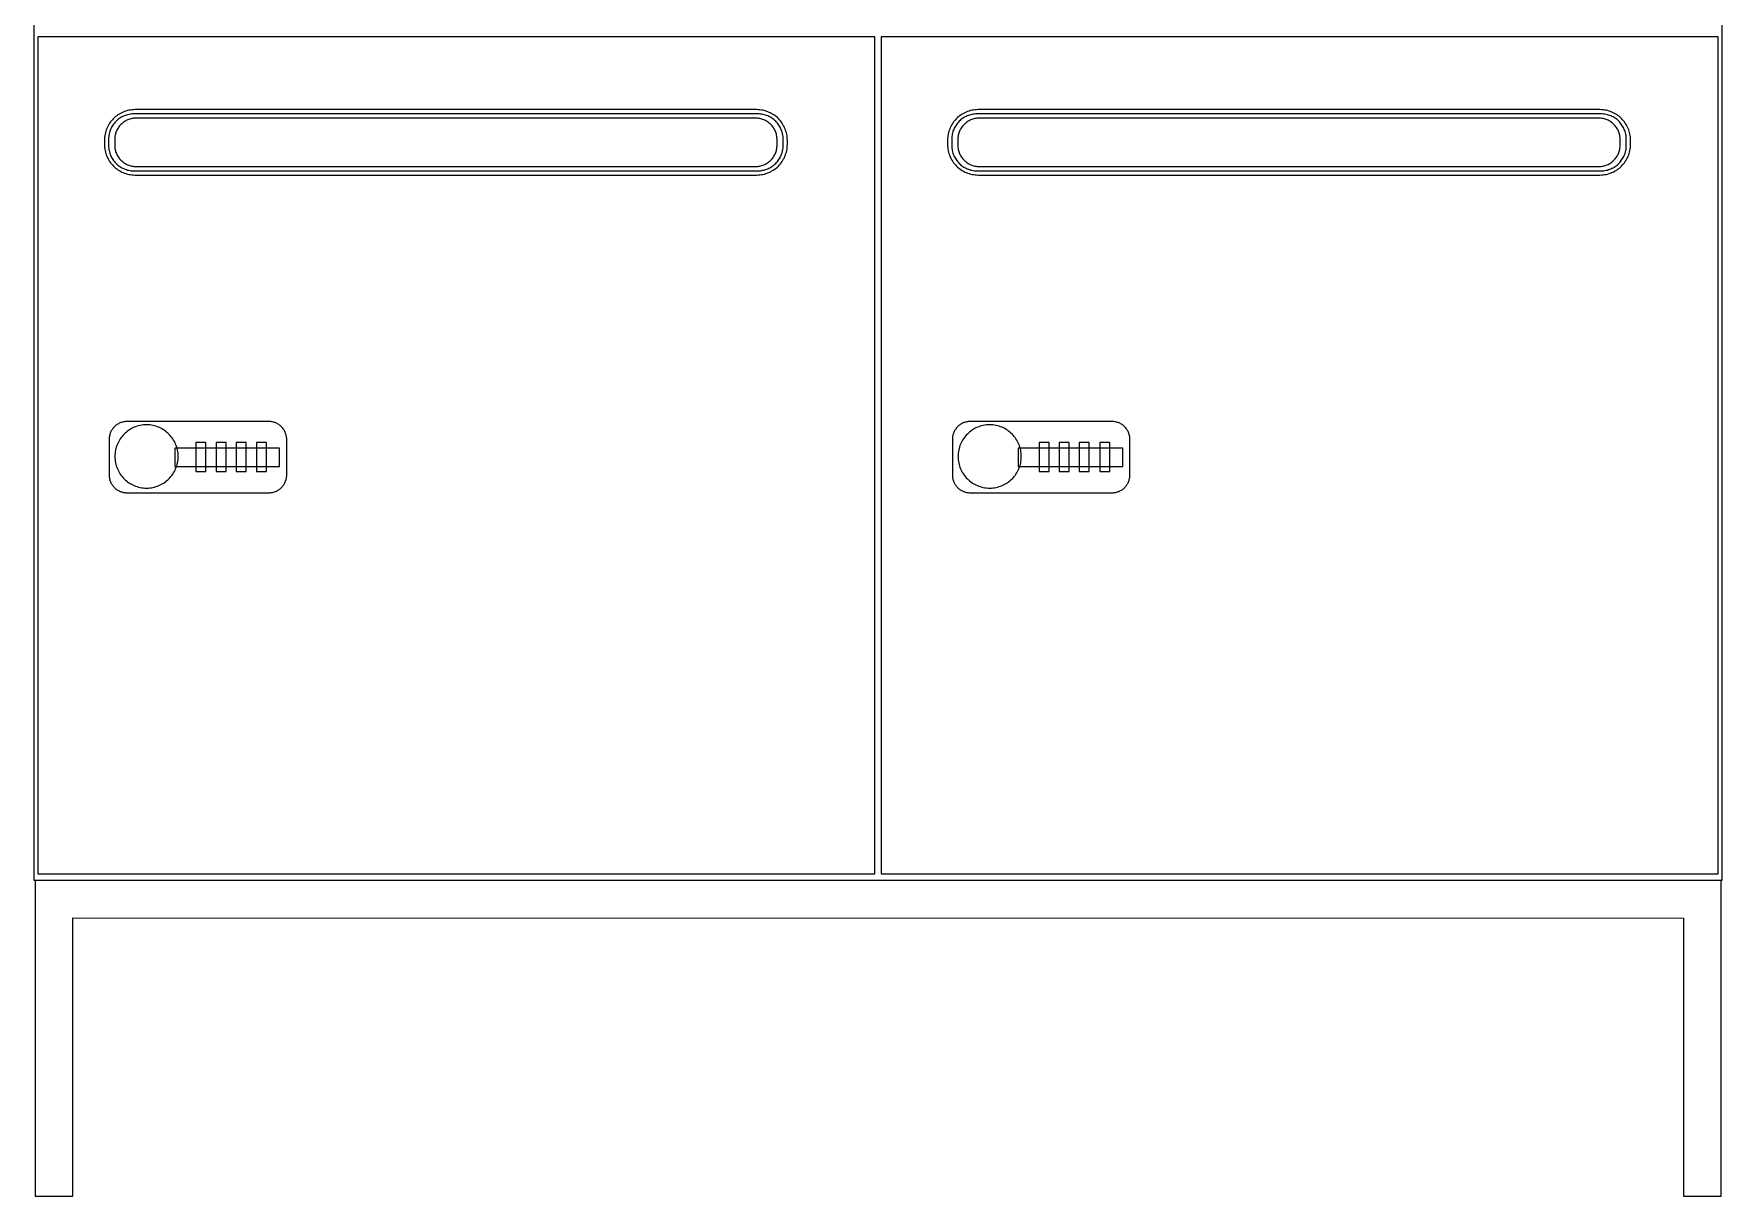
# Model space of a CAD drawing. Header units: millimetres. Extents: x 1075 to 13200, y 678 to 7235.
# Drawn here: x 8340 to 9141, y 3372 to 3923 of the extents above; entities that cross this region are included whole.
import ezdxf

# ---------------------------------------------------------------- set-up
doc = ezdxf.new("R2010")
doc.units = ezdxf.units.MM

msp = doc.modelspace()

# ---------------------------------------------------------------- linework, layer by layer
at = {"color": 0}
for points in [[(9140.53, 4721.98, 0), (8339.53, 4721.98, 0), (8339.53, 3521.98, 0), (9140.53, 3521.98, 0)], [(8738.53, 3921.98, 0), (8341.53, 3921.98, 0), (8341.53, 3524.98, 0), (8738.53, 3524.98, 0)], [(9138.53, 3921.98, 0), (8741.53, 3921.98, 0), (8741.53, 3524.98, 0), (9138.53, 3524.98, 0)], [(8697.03, 3872.96, 0), (8697.02, 3873.71, 0), (8696.96, 3874.44, 0), (8696.87, 3875.17, 0), (8696.74, 3875.88, 0), (8696.58, 3876.59, 0), (8696.38, 3877.28, 0), (8696.15, 3877.95, 0), (8695.89, 3878.61, 0), (8695.6, 3879.25, 0), (8695.28, 3879.88, 0), (8694.93, 3880.49, 0), (8694.55, 3881.08, 0), (8694.15, 3881.64, 0), (8693.72, 3882.19, 0), (8693.26, 3882.72, 0), (8692.78, 3883.22, 0), (8692.28, 3883.71, 0), (8691.75, 3884.16, 0), (8691.2, 3884.59, 0), (8690.63, 3885, 0), (8690.04, 3885.38, 0), (8689.43, 3885.73, 0), (8688.81, 3886.05, 0), (8688.16, 3886.34, 0), (8687.5, 3886.6, 0), (8686.83, 3886.83, 0), (8686.14, 3887.02, 0), (8685.44, 3887.19, 0), (8684.72, 3887.31, 0), (8684, 3887.41, 0), (8683.26, 3887.46, 0), (8682.51, 3887.48, 0), (8387.55, 3887.48, 0), (8386.81, 3887.46, 0), (8386.07, 3887.41, 0), (8385.35, 3887.31, 0), (8384.63, 3887.19, 0), (8383.93, 3887.02, 0), (8383.24, 3886.83, 0), (8382.57, 3886.6, 0), (8381.91, 3886.34, 0), (8381.26, 3886.05, 0), (8380.64, 3885.73, 0), (8380.03, 3885.38, 0), (8379.44, 3885, 0), (8378.87, 3884.59, 0), (8378.32, 3884.16, 0), (8377.79, 3883.71, 0), (8377.29, 3883.22, 0), (8376.81, 3882.72, 0), (8376.35, 3882.19, 0), (8375.92, 3881.64, 0), (8375.52, 3881.08, 0), (8375.14, 3880.49, 0), (8374.79, 3879.88, 0), (8374.47, 3879.25, 0), (8374.18, 3878.61, 0), (8373.92, 3877.95, 0), (8373.69, 3877.28, 0), (8373.49, 3876.59, 0), (8373.33, 3875.88, 0), (8373.2, 3875.17, 0), (8373.11, 3874.44, 0), (8373.05, 3873.71, 0), (8373.03, 3872.96, 0), (8373.03, 3871, 0), (8373.05, 3870.25, 0), (8373.11, 3869.52, 0), (8373.2, 3868.79, 0), (8373.33, 3868.08, 0), (8373.49, 3867.37, 0), (8373.69, 3866.69, 0), (8373.92, 3866.01, 0), (8374.18, 3865.35, 0), (8374.47, 3864.71, 0), (8374.79, 3864.08, 0), (8375.14, 3863.47, 0), (8375.52, 3862.89, 0), (8375.92, 3862.32, 0), (8376.35, 3861.77, 0), (8376.81, 3861.24, 0), (8377.29, 3860.74, 0), (8377.79, 3860.26, 0), (8378.32, 3859.8, 0), (8378.87, 3859.37, 0), (8379.44, 3858.96, 0), (8380.03, 3858.58, 0), (8380.64, 3858.23, 0), (8381.26, 3857.91, 0), (8381.91, 3857.62, 0), (8382.57, 3857.36, 0), (8383.24, 3857.13, 0), (8383.93, 3856.94, 0), (8384.63, 3856.78, 0), (8385.35, 3856.65, 0), (8386.07, 3856.56, 0), (8386.81, 3856.5, 0), (8387.55, 3856.48, 0), (8682.51, 3856.48, 0), (8683.26, 3856.5, 0), (8684, 3856.56, 0), (8684.72, 3856.65, 0), (8685.44, 3856.78, 0), (8686.14, 3856.94, 0), (8686.83, 3857.13, 0), (8687.5, 3857.36, 0), (8688.16, 3857.62, 0), (8688.81, 3857.91, 0), (8689.43, 3858.23, 0), (8690.04, 3858.58, 0), (8690.63, 3858.96, 0), (8691.2, 3859.37, 0), (8691.75, 3859.8, 0), (8692.28, 3860.26, 0), (8692.78, 3860.74, 0), (8693.26, 3861.24, 0), (8693.72, 3861.77, 0), (8694.15, 3862.32, 0), (8694.55, 3862.89, 0), (8694.93, 3863.47, 0), (8695.28, 3864.08, 0), (8695.6, 3864.71, 0), (8695.89, 3865.35, 0), (8696.15, 3866.01, 0), (8696.38, 3866.69, 0), (8696.58, 3867.37, 0), (8696.74, 3868.08, 0), (8696.87, 3868.79, 0), (8696.96, 3869.52, 0), (8697.02, 3870.25, 0), (8697.03, 3871, 0)], [(8695.03, 3873.48, 0), (8695.02, 3874.1, 0), (8694.97, 3874.71, 0), (8694.9, 3875.31, 0), (8694.79, 3875.9, 0), (8694.66, 3876.48, 0), (8694.49, 3877.05, 0), (8694.31, 3877.6, 0), (8694.09, 3878.15, 0), (8693.85, 3878.68, 0), (8693.59, 3879.2, 0), (8693.3, 3879.7, 0), (8692.98, 3880.19, 0), (8692.65, 3880.66, 0), (8692.29, 3881.11, 0), (8691.92, 3881.55, 0), (8691.52, 3881.96, 0), (8691.1, 3882.36, 0), (8690.67, 3882.74, 0), (8690.21, 3883.09, 0), (8689.74, 3883.43, 0), (8689.25, 3883.74, 0), (8688.75, 3884.03, 0), (8688.23, 3884.3, 0), (8687.7, 3884.54, 0), (8687.16, 3884.75, 0), (8686.6, 3884.94, 0), (8686.03, 3885.1, 0), (8685.45, 3885.24, 0), (8684.86, 3885.34, 0), (8684.26, 3885.42, 0), (8683.65, 3885.46, 0), (8683.03, 3885.48, 0), (8387.03, 3885.48, 0), (8386.42, 3885.46, 0), (8385.81, 3885.42, 0), (8385.21, 3885.34, 0), (8384.62, 3885.24, 0), (8384.04, 3885.1, 0), (8383.47, 3884.94, 0), (8382.91, 3884.75, 0), (8382.37, 3884.54, 0), (8381.84, 3884.3, 0), (8381.32, 3884.03, 0), (8380.82, 3883.74, 0), (8380.33, 3883.43, 0), (8379.86, 3883.09, 0), (8379.4, 3882.74, 0), (8378.97, 3882.36, 0), (8378.55, 3881.96, 0), (8378.15, 3881.55, 0), (8377.78, 3881.11, 0), (8377.42, 3880.66, 0), (8377.09, 3880.19, 0), (8376.77, 3879.7, 0), (8376.48, 3879.2, 0), (8376.22, 3878.68, 0), (8375.98, 3878.15, 0), (8375.76, 3877.6, 0), (8375.57, 3877.05, 0), (8375.41, 3876.48, 0), (8375.28, 3875.9, 0), (8375.17, 3875.31, 0), (8375.1, 3874.71, 0), (8375.05, 3874.1, 0), (8375.03, 3873.48, 0), (8375.03, 3870.48, 0), (8375.05, 3869.86, 0), (8375.1, 3869.25, 0), (8375.17, 3868.65, 0), (8375.28, 3868.06, 0), (8375.41, 3867.48, 0), (8375.57, 3866.91, 0), (8375.76, 3866.36, 0), (8375.98, 3865.81, 0), (8376.22, 3865.28, 0), (8376.48, 3864.76, 0), (8376.77, 3864.26, 0), (8377.09, 3863.77, 0), (8377.42, 3863.3, 0), (8377.78, 3862.85, 0), (8378.15, 3862.41, 0), (8378.55, 3862, 0), (8378.97, 3861.6, 0), (8379.4, 3861.22, 0), (8379.86, 3860.87, 0), (8380.33, 3860.53, 0), (8380.82, 3860.22, 0), (8381.32, 3859.93, 0), (8381.84, 3859.66, 0), (8382.37, 3859.42, 0), (8382.91, 3859.21, 0), (8383.47, 3859.02, 0), (8384.04, 3858.86, 0), (8384.62, 3858.72, 0), (8385.21, 3858.62, 0), (8385.81, 3858.54, 0), (8386.42, 3858.5, 0), (8387.03, 3858.48, 0), (8683.03, 3858.48, 0), (8683.65, 3858.5, 0), (8684.26, 3858.54, 0), (8684.86, 3858.62, 0), (8685.45, 3858.72, 0), (8686.03, 3858.86, 0), (8686.6, 3859.02, 0), (8687.16, 3859.21, 0), (8687.7, 3859.42, 0), (8688.23, 3859.66, 0), (8688.75, 3859.93, 0), (8689.25, 3860.22, 0), (8689.74, 3860.53, 0), (8690.21, 3860.87, 0), (8690.67, 3861.22, 0), (8691.1, 3861.6, 0), (8691.52, 3862, 0), (8691.92, 3862.41, 0), (8692.29, 3862.85, 0), (8692.65, 3863.3, 0), (8692.98, 3863.77, 0), (8693.3, 3864.26, 0), (8693.59, 3864.76, 0), (8693.85, 3865.28, 0), (8694.09, 3865.81, 0), (8694.31, 3866.36, 0), (8694.49, 3866.91, 0), (8694.66, 3867.48, 0), (8694.79, 3868.06, 0), (8694.9, 3868.65, 0), (8694.97, 3869.25, 0), (8695.02, 3869.86, 0), (8695.03, 3870.48, 0)], [(9097.03, 3872.96, 0), (9097.02, 3873.71, 0), (9096.96, 3874.44, 0), (9096.87, 3875.17, 0), (9096.74, 3875.88, 0), (9096.58, 3876.59, 0), (9096.38, 3877.28, 0), (9096.15, 3877.95, 0), (9095.89, 3878.61, 0), (9095.6, 3879.25, 0), (9095.28, 3879.88, 0), (9094.93, 3880.49, 0), (9094.55, 3881.08, 0), (9094.15, 3881.64, 0), (9093.72, 3882.19, 0), (9093.26, 3882.72, 0), (9092.78, 3883.22, 0), (9092.28, 3883.71, 0), (9091.75, 3884.16, 0), (9091.2, 3884.59, 0), (9090.63, 3885, 0), (9090.04, 3885.38, 0), (9089.43, 3885.73, 0), (9088.81, 3886.05, 0), (9088.16, 3886.34, 0), (9087.5, 3886.6, 0), (9086.83, 3886.83, 0), (9086.14, 3887.02, 0), (9085.44, 3887.19, 0), (9084.72, 3887.31, 0), (9084, 3887.41, 0), (9083.26, 3887.46, 0), (9082.51, 3887.48, 0), (8787.55, 3887.48, 0), (8786.81, 3887.46, 0), (8786.07, 3887.41, 0), (8785.35, 3887.31, 0), (8784.63, 3887.19, 0), (8783.93, 3887.02, 0), (8783.24, 3886.83, 0), (8782.57, 3886.6, 0), (8781.91, 3886.34, 0), (8781.26, 3886.05, 0), (8780.64, 3885.73, 0), (8780.03, 3885.38, 0), (8779.44, 3885, 0), (8778.87, 3884.59, 0), (8778.32, 3884.16, 0), (8777.79, 3883.71, 0), (8777.29, 3883.22, 0), (8776.81, 3882.72, 0), (8776.35, 3882.19, 0), (8775.92, 3881.64, 0), (8775.52, 3881.08, 0), (8775.14, 3880.49, 0), (8774.79, 3879.88, 0), (8774.47, 3879.25, 0), (8774.18, 3878.61, 0), (8773.92, 3877.95, 0), (8773.69, 3877.28, 0), (8773.49, 3876.59, 0), (8773.33, 3875.88, 0), (8773.2, 3875.17, 0), (8773.11, 3874.44, 0), (8773.05, 3873.71, 0), (8773.03, 3872.96, 0), (8773.03, 3871, 0), (8773.05, 3870.25, 0), (8773.11, 3869.52, 0), (8773.2, 3868.79, 0), (8773.33, 3868.08, 0), (8773.49, 3867.37, 0), (8773.69, 3866.69, 0), (8773.92, 3866.01, 0), (8774.18, 3865.35, 0), (8774.47, 3864.71, 0), (8774.79, 3864.08, 0), (8775.14, 3863.47, 0), (8775.52, 3862.89, 0), (8775.92, 3862.32, 0), (8776.35, 3861.77, 0), (8776.81, 3861.24, 0), (8777.29, 3860.74, 0), (8777.79, 3860.26, 0), (8778.32, 3859.8, 0), (8778.87, 3859.37, 0), (8779.44, 3858.96, 0), (8780.03, 3858.58, 0), (8780.64, 3858.23, 0), (8781.26, 3857.91, 0), (8781.91, 3857.62, 0), (8782.57, 3857.36, 0), (8783.24, 3857.13, 0), (8783.93, 3856.94, 0), (8784.63, 3856.78, 0), (8785.35, 3856.65, 0), (8786.07, 3856.56, 0), (8786.81, 3856.5, 0), (8787.55, 3856.48, 0), (9082.51, 3856.48, 0), (9083.26, 3856.5, 0), (9084, 3856.56, 0), (9084.72, 3856.65, 0), (9085.44, 3856.78, 0), (9086.14, 3856.94, 0), (9086.83, 3857.13, 0), (9087.5, 3857.36, 0), (9088.16, 3857.62, 0), (9088.81, 3857.91, 0), (9089.43, 3858.23, 0), (9090.04, 3858.58, 0), (9090.63, 3858.96, 0), (9091.2, 3859.37, 0), (9091.75, 3859.8, 0), (9092.28, 3860.26, 0), (9092.78, 3860.74, 0), (9093.26, 3861.24, 0), (9093.72, 3861.77, 0), (9094.15, 3862.32, 0), (9094.55, 3862.89, 0), (9094.93, 3863.47, 0), (9095.28, 3864.08, 0), (9095.6, 3864.71, 0), (9095.89, 3865.35, 0), (9096.15, 3866.01, 0), (9096.38, 3866.69, 0), (9096.58, 3867.37, 0), (9096.74, 3868.08, 0), (9096.87, 3868.79, 0), (9096.96, 3869.52, 0), (9097.02, 3870.25, 0), (9097.03, 3871, 0)], [(9095.03, 3873.48, 0), (9095.02, 3874.1, 0), (9094.97, 3874.71, 0), (9094.9, 3875.31, 0), (9094.79, 3875.9, 0), (9094.66, 3876.48, 0), (9094.49, 3877.05, 0), (9094.31, 3877.6, 0), (9094.09, 3878.15, 0), (9093.85, 3878.68, 0), (9093.59, 3879.2, 0), (9093.3, 3879.7, 0), (9092.98, 3880.19, 0), (9092.65, 3880.66, 0), (9092.29, 3881.11, 0), (9091.92, 3881.55, 0), (9091.52, 3881.96, 0), (9091.1, 3882.36, 0), (9090.67, 3882.74, 0), (9090.21, 3883.09, 0), (9089.74, 3883.43, 0), (9089.25, 3883.74, 0), (9088.75, 3884.03, 0), (9088.23, 3884.3, 0), (9087.7, 3884.54, 0), (9087.16, 3884.75, 0), (9086.6, 3884.94, 0), (9086.03, 3885.1, 0), (9085.45, 3885.24, 0), (9084.86, 3885.34, 0), (9084.26, 3885.42, 0), (9083.65, 3885.46, 0), (9083.03, 3885.48, 0), (8787.03, 3885.48, 0), (8786.42, 3885.46, 0), (8785.81, 3885.42, 0), (8785.21, 3885.34, 0), (8784.62, 3885.24, 0), (8784.04, 3885.1, 0), (8783.47, 3884.94, 0), (8782.91, 3884.75, 0), (8782.37, 3884.54, 0), (8781.84, 3884.3, 0), (8781.32, 3884.03, 0), (8780.82, 3883.74, 0), (8780.33, 3883.43, 0), (8779.86, 3883.09, 0), (8779.4, 3882.74, 0), (8778.97, 3882.36, 0), (8778.55, 3881.96, 0), (8778.15, 3881.55, 0), (8777.78, 3881.11, 0), (8777.42, 3880.66, 0), (8777.09, 3880.19, 0), (8776.77, 3879.7, 0), (8776.48, 3879.2, 0), (8776.22, 3878.68, 0), (8775.98, 3878.15, 0), (8775.76, 3877.6, 0), (8775.57, 3877.05, 0), (8775.41, 3876.48, 0), (8775.28, 3875.9, 0), (8775.17, 3875.31, 0), (8775.1, 3874.71, 0), (8775.05, 3874.1, 0), (8775.03, 3873.48, 0), (8775.03, 3870.48, 0), (8775.05, 3869.86, 0), (8775.1, 3869.25, 0), (8775.17, 3868.65, 0), (8775.28, 3868.06, 0), (8775.41, 3867.48, 0), (8775.57, 3866.91, 0), (8775.76, 3866.36, 0), (8775.98, 3865.81, 0), (8776.22, 3865.28, 0), (8776.48, 3864.76, 0), (8776.77, 3864.26, 0), (8777.09, 3863.77, 0), (8777.42, 3863.3, 0), (8777.78, 3862.85, 0), (8778.15, 3862.41, 0), (8778.55, 3862, 0), (8778.97, 3861.6, 0), (8779.4, 3861.22, 0), (8779.86, 3860.87, 0), (8780.33, 3860.53, 0), (8780.82, 3860.22, 0), (8781.32, 3859.93, 0), (8781.84, 3859.66, 0), (8782.37, 3859.42, 0), (8782.91, 3859.21, 0), (8783.47, 3859.02, 0), (8784.04, 3858.86, 0), (8784.62, 3858.72, 0), (8785.21, 3858.62, 0), (8785.81, 3858.54, 0), (8786.42, 3858.5, 0), (8787.03, 3858.48, 0), (9083.03, 3858.48, 0), (9083.65, 3858.5, 0), (9084.26, 3858.54, 0), (9084.86, 3858.62, 0), (9085.45, 3858.72, 0), (9086.03, 3858.86, 0), (9086.6, 3859.02, 0), (9087.16, 3859.21, 0), (9087.7, 3859.42, 0), (9088.23, 3859.66, 0), (9088.75, 3859.93, 0), (9089.25, 3860.22, 0), (9089.74, 3860.53, 0), (9090.21, 3860.87, 0), (9090.67, 3861.22, 0), (9091.1, 3861.6, 0), (9091.52, 3862, 0), (9091.92, 3862.41, 0), (9092.29, 3862.85, 0), (9092.65, 3863.3, 0), (9092.98, 3863.77, 0), (9093.3, 3864.26, 0), (9093.59, 3864.76, 0), (9093.85, 3865.28, 0), (9094.09, 3865.81, 0), (9094.31, 3866.36, 0), (9094.49, 3866.91, 0), (9094.66, 3867.48, 0), (9094.79, 3868.06, 0), (9094.9, 3868.65, 0), (9094.97, 3869.25, 0), (9095.02, 3869.86, 0), (9095.03, 3870.48, 0)], [(8692.14, 3873.29, 0), (8692.13, 3873.81, 0), (8692.09, 3874.32, 0), (8692.03, 3874.83, 0), (8691.94, 3875.33, 0), (8691.82, 3875.82, 0), (8691.69, 3876.31, 0), (8691.53, 3876.78, 0), (8691.34, 3877.24, 0), (8691.14, 3877.69, 0), (8690.92, 3878.13, 0), (8690.67, 3878.55, 0), (8690.41, 3878.97, 0), (8690.12, 3879.37, 0), (8689.82, 3879.75, 0), (8689.5, 3880.12, 0), (8689.16, 3880.47, 0), (8688.81, 3880.81, 0), (8688.44, 3881.13, 0), (8688.06, 3881.43, 0), (8687.66, 3881.71, 0), (8687.25, 3881.98, 0), (8686.82, 3882.22, 0), (8686.38, 3882.45, 0), (8685.93, 3882.65, 0), (8685.47, 3882.83, 0), (8685, 3882.99, 0), (8684.52, 3883.13, 0), (8684.03, 3883.24, 0), (8683.53, 3883.33, 0), (8683.02, 3883.4, 0), (8682.5, 3883.44, 0), (8681.98, 3883.45, 0), (8388.09, 3883.45, 0), (8387.57, 3883.44, 0), (8387.05, 3883.4, 0), (8386.54, 3883.33, 0), (8386.04, 3883.24, 0), (8385.55, 3883.13, 0), (8385.07, 3882.99, 0), (8384.6, 3882.83, 0), (8384.14, 3882.65, 0), (8383.69, 3882.45, 0), (8383.25, 3882.22, 0), (8382.82, 3881.98, 0), (8382.41, 3881.71, 0), (8382.01, 3881.43, 0), (8381.63, 3881.13, 0), (8381.26, 3880.81, 0), (8380.9, 3880.47, 0), (8380.57, 3880.12, 0), (8380.25, 3879.75, 0), (8379.95, 3879.37, 0), (8379.66, 3878.97, 0), (8379.4, 3878.55, 0), (8379.15, 3878.13, 0), (8378.93, 3877.69, 0), (8378.73, 3877.24, 0), (8378.54, 3876.78, 0), (8378.38, 3876.31, 0), (8378.25, 3875.82, 0), (8378.13, 3875.33, 0), (8378.04, 3874.83, 0), (8377.98, 3874.32, 0), (8377.94, 3873.81, 0), (8377.93, 3873.29, 0), (8377.93, 3870.67, 0), (8377.94, 3870.15, 0), (8377.98, 3869.64, 0), (8378.04, 3869.13, 0), (8378.13, 3868.63, 0), (8378.25, 3868.14, 0), (8378.38, 3867.65, 0), (8378.54, 3867.18, 0), (8378.73, 3866.72, 0), (8378.93, 3866.27, 0), (8379.15, 3865.83, 0), (8379.4, 3865.41, 0), (8379.66, 3864.99, 0), (8379.95, 3864.6, 0), (8380.25, 3864.21, 0), (8380.57, 3863.84, 0), (8380.9, 3863.49, 0), (8381.26, 3863.15, 0), (8381.63, 3862.83, 0), (8382.01, 3862.53, 0), (8382.41, 3862.25, 0), (8382.82, 3861.98, 0), (8383.25, 3861.74, 0), (8383.69, 3861.51, 0), (8384.14, 3861.31, 0), (8384.6, 3861.13, 0), (8385.07, 3860.97, 0), (8385.55, 3860.83, 0), (8386.04, 3860.72, 0), (8386.54, 3860.63, 0), (8387.05, 3860.56, 0), (8387.57, 3860.52, 0), (8388.09, 3860.51, 0), (8681.98, 3860.51, 0), (8682.5, 3860.52, 0), (8683.02, 3860.56, 0), (8683.53, 3860.63, 0), (8684.03, 3860.72, 0), (8684.52, 3860.83, 0), (8685, 3860.97, 0), (8685.47, 3861.13, 0), (8685.93, 3861.31, 0), (8686.38, 3861.51, 0), (8686.82, 3861.74, 0), (8687.25, 3861.98, 0), (8687.66, 3862.25, 0), (8688.06, 3862.53, 0), (8688.44, 3862.83, 0), (8688.81, 3863.15, 0), (8689.16, 3863.49, 0), (8689.5, 3863.84, 0), (8689.82, 3864.21, 0), (8690.12, 3864.6, 0), (8690.41, 3864.99, 0), (8690.67, 3865.41, 0), (8690.92, 3865.83, 0), (8691.14, 3866.27, 0), (8691.34, 3866.72, 0), (8691.53, 3867.18, 0), (8691.69, 3867.65, 0), (8691.82, 3868.14, 0), (8691.94, 3868.63, 0), (8692.03, 3869.13, 0), (8692.09, 3869.64, 0), (8692.13, 3870.15, 0), (8692.14, 3870.67, 0)], [(9092.14, 3873.29, 0), (9092.13, 3873.81, 0), (9092.09, 3874.32, 0), (9092.03, 3874.83, 0), (9091.94, 3875.33, 0), (9091.82, 3875.82, 0), (9091.69, 3876.31, 0), (9091.53, 3876.78, 0), (9091.34, 3877.24, 0), (9091.14, 3877.69, 0), (9090.92, 3878.13, 0), (9090.67, 3878.55, 0), (9090.41, 3878.97, 0), (9090.12, 3879.37, 0), (9089.82, 3879.75, 0), (9089.5, 3880.12, 0), (9089.16, 3880.47, 0), (9088.81, 3880.81, 0), (9088.44, 3881.13, 0), (9088.06, 3881.43, 0), (9087.66, 3881.71, 0), (9087.25, 3881.98, 0), (9086.82, 3882.22, 0), (9086.38, 3882.45, 0), (9085.93, 3882.65, 0), (9085.47, 3882.83, 0), (9085, 3882.99, 0), (9084.52, 3883.13, 0), (9084.03, 3883.24, 0), (9083.53, 3883.33, 0), (9083.02, 3883.4, 0), (9082.5, 3883.44, 0), (9081.98, 3883.45, 0), (8788.09, 3883.45, 0), (8787.57, 3883.44, 0), (8787.05, 3883.4, 0), (8786.54, 3883.33, 0), (8786.04, 3883.24, 0), (8785.55, 3883.13, 0), (8785.07, 3882.99, 0), (8784.6, 3882.83, 0), (8784.14, 3882.65, 0), (8783.69, 3882.45, 0), (8783.25, 3882.22, 0), (8782.82, 3881.98, 0), (8782.41, 3881.71, 0), (8782.01, 3881.43, 0), (8781.63, 3881.13, 0), (8781.26, 3880.81, 0), (8780.9, 3880.47, 0), (8780.57, 3880.12, 0), (8780.25, 3879.75, 0), (8779.95, 3879.37, 0), (8779.66, 3878.97, 0), (8779.4, 3878.55, 0), (8779.15, 3878.13, 0), (8778.93, 3877.69, 0), (8778.73, 3877.24, 0), (8778.54, 3876.78, 0), (8778.38, 3876.31, 0), (8778.25, 3875.82, 0), (8778.13, 3875.33, 0), (8778.04, 3874.83, 0), (8777.98, 3874.32, 0), (8777.94, 3873.81, 0), (8777.93, 3873.29, 0), (8777.93, 3870.67, 0), (8777.94, 3870.15, 0), (8777.98, 3869.64, 0), (8778.04, 3869.13, 0), (8778.13, 3868.63, 0), (8778.25, 3868.14, 0), (8778.38, 3867.65, 0), (8778.54, 3867.18, 0), (8778.73, 3866.72, 0), (8778.93, 3866.27, 0), (8779.15, 3865.83, 0), (8779.4, 3865.41, 0), (8779.66, 3864.99, 0), (8779.95, 3864.6, 0), (8780.25, 3864.21, 0), (8780.57, 3863.84, 0), (8780.9, 3863.49, 0), (8781.26, 3863.15, 0), (8781.63, 3862.83, 0), (8782.01, 3862.53, 0), (8782.41, 3862.25, 0), (8782.82, 3861.98, 0), (8783.25, 3861.74, 0), (8783.69, 3861.51, 0), (8784.14, 3861.31, 0), (8784.6, 3861.13, 0), (8785.07, 3860.97, 0), (8785.55, 3860.83, 0), (8786.04, 3860.72, 0), (8786.54, 3860.63, 0), (8787.05, 3860.56, 0), (8787.57, 3860.52, 0), (8788.09, 3860.51, 0), (9081.98, 3860.51, 0), (9082.5, 3860.52, 0), (9083.02, 3860.56, 0), (9083.53, 3860.63, 0), (9084.03, 3860.72, 0), (9084.52, 3860.83, 0), (9085, 3860.97, 0), (9085.47, 3861.13, 0), (9085.93, 3861.31, 0), (9086.38, 3861.51, 0), (9086.82, 3861.74, 0), (9087.25, 3861.98, 0), (9087.66, 3862.25, 0), (9088.06, 3862.53, 0), (9088.44, 3862.83, 0), (9088.81, 3863.15, 0), (9089.16, 3863.49, 0), (9089.5, 3863.84, 0), (9089.82, 3864.21, 0), (9090.12, 3864.6, 0), (9090.41, 3864.99, 0), (9090.67, 3865.41, 0), (9090.92, 3865.83, 0), (9091.14, 3866.27, 0), (9091.34, 3866.72, 0), (9091.53, 3867.18, 0), (9091.69, 3867.65, 0), (9091.82, 3868.14, 0), (9091.94, 3868.63, 0), (9092.03, 3869.13, 0), (9092.09, 3869.64, 0), (9092.13, 3870.15, 0), (9092.14, 3870.67, 0)], [(8459.53, 3731.14, 0.48), (8459.51, 3731.57, 0.48), (8459.48, 3732, 0.48), (8459.43, 3732.42, 0.48), (8459.35, 3732.83, 0.48), (8459.26, 3733.24, 0.48), (8459.15, 3733.63, 0.48), (8459.02, 3734.02, 0.48), (8458.86, 3734.41, 0.48), (8458.7, 3734.78, 0.48), (8458.51, 3735.14, 0.48), (8458.31, 3735.49, 0.48), (8458.09, 3735.83, 0.48), (8457.86, 3736.16, 0.48), (8457.61, 3736.48, 0.48), (8457.34, 3736.78, 0.48), (8457.06, 3737.08, 0.48), (8456.77, 3737.35, 0.48), (8456.47, 3737.62, 0.48), (8456.15, 3737.87, 0.48), (8455.82, 3738.1, 0.48), (8455.48, 3738.32, 0.48), (8455.13, 3738.52, 0.48), (8454.77, 3738.71, 0.48), (8454.39, 3738.88, 0.48), (8454.01, 3739.03, 0.48), (8453.62, 3739.16, 0.48), (8453.22, 3739.27, 0.48), (8452.82, 3739.37, 0.48), (8452.4, 3739.44, 0.48), (8451.98, 3739.49, 0.48), (8451.56, 3739.53, 0.48), (8451.13, 3739.54, 0.48), (8383.7, 3739.54, 0.48), (8383.27, 3739.53, 0.48), (8382.84, 3739.49, 0.48), (8382.42, 3739.44, 0.48), (8382.01, 3739.37, 0.48), (8381.6, 3739.27, 0.48), (8381.21, 3739.16, 0.48), (8380.82, 3739.03, 0.48), (8380.43, 3738.88, 0.48), (8380.06, 3738.71, 0.48), (8379.7, 3738.52, 0.48), (8379.35, 3738.32, 0.48), (8379.01, 3738.1, 0.48), (8378.68, 3737.87, 0.48), (8378.36, 3737.62, 0.48), (8378.06, 3737.35, 0.48), (8377.76, 3737.08, 0.48), (8377.49, 3736.78, 0.48), (8377.22, 3736.48, 0.48), (8376.97, 3736.16, 0.48), (8376.74, 3735.83, 0.48), (8376.52, 3735.49, 0.48), (8376.32, 3735.14, 0.48), (8376.13, 3734.78, 0.48), (8375.96, 3734.41, 0.48), (8375.81, 3734.02, 0.48), (8375.68, 3733.63, 0.48), (8375.57, 3733.24, 0.48), (8375.47, 3732.83, 0.48), (8375.4, 3732.42, 0.48), (8375.35, 3732, 0.48), (8375.31, 3731.57, 0.48), (8375.3, 3731.14, 0.48), (8375.3, 3714.17, 0.48), (8375.31, 3713.74, 0.48), (8375.35, 3713.31, 0.48), (8375.4, 3712.89, 0.48), (8375.47, 3712.48, 0.48), (8375.57, 3712.07, 0.48), (8375.68, 3711.67, 0.48), (8375.81, 3711.28, 0.48), (8375.96, 3710.9, 0.48), (8376.13, 3710.53, 0.48), (8376.32, 3710.17, 0.48), (8376.52, 3709.82, 0.48), (8376.74, 3709.48, 0.48), (8376.97, 3709.15, 0.48), (8377.22, 3708.83, 0.48), (8377.49, 3708.52, 0.48), (8377.76, 3708.23, 0.48), (8378.06, 3707.95, 0.48), (8378.36, 3707.69, 0.48), (8378.68, 3707.44, 0.48), (8379.01, 3707.21, 0.48), (8379.35, 3706.99, 0.48), (8379.7, 3706.79, 0.48), (8380.06, 3706.6, 0.48), (8380.43, 3706.43, 0.48), (8380.82, 3706.28, 0.48), (8381.21, 3706.15, 0.48), (8381.6, 3706.04, 0.48), (8382.01, 3705.94, 0.48), (8382.42, 3705.87, 0.48), (8382.84, 3705.81, 0.48), (8383.27, 3705.78, 0.48), (8383.7, 3705.77, 0.48), (8451.13, 3705.77, 0.48), (8451.56, 3705.78, 0.48), (8451.98, 3705.81, 0.48), (8452.4, 3705.87, 0.48), (8452.82, 3705.94, 0.48), (8453.22, 3706.04, 0.48), (8453.62, 3706.15, 0.48), (8454.01, 3706.28, 0.48), (8454.39, 3706.43, 0.48), (8454.77, 3706.6, 0.48), (8455.13, 3706.79, 0.48), (8455.48, 3706.99, 0.48), (8455.82, 3707.21, 0.48), (8456.15, 3707.44, 0.48), (8456.47, 3707.69, 0.48), (8456.77, 3707.95, 0.48), (8457.06, 3708.23, 0.48), (8457.34, 3708.52, 0.48), (8457.61, 3708.83, 0.48), (8457.86, 3709.15, 0.48), (8458.09, 3709.48, 0.48), (8458.31, 3709.82, 0.48), (8458.51, 3710.17, 0.48), (8458.7, 3710.53, 0.48), (8458.86, 3710.9, 0.48), (8459.02, 3711.28, 0.48), (8459.15, 3711.67, 0.48), (8459.26, 3712.07, 0.48), (8459.35, 3712.48, 0.48), (8459.43, 3712.89, 0.48), (8459.48, 3713.31, 0.48), (8459.51, 3713.74, 0.48), (8459.53, 3714.17, 0.48)], [(8408.03, 3722.98, 0.48), (8408.01, 3723.75, 0.48), (8407.96, 3724.51, 0.48), (8407.86, 3725.26, 0.48), (8407.73, 3726, 0.48), (8407.56, 3726.73, 0.48), (8407.36, 3727.44, 0.48), (8407.12, 3728.14, 0.48), (8406.85, 3728.82, 0.48), (8406.55, 3729.48, 0.48), (8406.22, 3730.13, 0.48), (8405.86, 3730.76, 0.48), (8405.47, 3731.37, 0.48), (8405.05, 3731.95, 0.48), (8404.6, 3732.52, 0.48), (8404.13, 3733.07, 0.48), (8403.64, 3733.59, 0.48), (8403.11, 3734.08, 0.48), (8402.57, 3734.56, 0.48), (8402, 3735, 0.48), (8401.41, 3735.42, 0.48), (8400.8, 3735.81, 0.48), (8400.18, 3736.17, 0.48), (8399.53, 3736.5, 0.48), (8398.86, 3736.81, 0.48), (8398.18, 3737.07, 0.48), (8397.49, 3737.31, 0.48), (8396.77, 3737.51, 0.48), (8396.05, 3737.68, 0.48), (8395.31, 3737.81, 0.48), (8394.56, 3737.91, 0.48), (8393.8, 3737.97, 0.48), (8393.03, 3737.99, 0.48), (8392.25, 3737.97, 0.48), (8391.49, 3737.91, 0.48), (8390.74, 3737.81, 0.48), (8390, 3737.68, 0.48), (8389.28, 3737.51, 0.48), (8388.57, 3737.31, 0.48), (8387.87, 3737.07, 0.48), (8387.19, 3736.81, 0.48), (8386.52, 3736.5, 0.48), (8385.88, 3736.17, 0.48), (8385.25, 3735.81, 0.48), (8384.64, 3735.42, 0.48), (8384.05, 3735, 0.48), (8383.48, 3734.56, 0.48), (8382.94, 3734.08, 0.48), (8382.42, 3733.59, 0.48), (8381.92, 3733.07, 0.48), (8381.45, 3732.52, 0.48), (8381, 3731.95, 0.48), (8380.58, 3731.37, 0.48), (8380.19, 3730.76, 0.48), (8379.83, 3730.13, 0.48), (8379.5, 3729.48, 0.48), (8379.2, 3728.82, 0.48), (8378.93, 3728.14, 0.48), (8378.69, 3727.44, 0.48), (8378.49, 3726.73, 0.48), (8378.32, 3726, 0.48), (8378.19, 3725.26, 0.48), (8378.1, 3724.51, 0.48), (8378.04, 3723.75, 0.48), (8378.02, 3722.98, 0.48), (8378.04, 3722.21, 0.48), (8378.1, 3721.44, 0.48), (8378.19, 3720.69, 0.48), (8378.32, 3719.96, 0.48), (8378.49, 3719.23, 0.48), (8378.69, 3718.52, 0.48), (8378.93, 3717.82, 0.48), (8379.2, 3717.14, 0.48), (8379.5, 3716.47, 0.48), (8379.83, 3715.83, 0.48), (8380.19, 3715.2, 0.48), (8380.58, 3714.59, 0.48), (8381, 3714, 0.48), (8381.45, 3713.43, 0.48), (8381.92, 3712.89, 0.48), (8382.42, 3712.37, 0.48), (8382.94, 3711.87, 0.48), (8383.48, 3711.4, 0.48), (8384.05, 3710.95, 0.48), (8384.64, 3710.54, 0.48), (8385.25, 3710.14, 0.48), (8385.88, 3709.78, 0.48), (8386.52, 3709.45, 0.48), (8387.19, 3709.15, 0.48), (8387.87, 3708.88, 0.48), (8388.57, 3708.65, 0.48), (8389.28, 3708.44, 0.48), (8390, 3708.28, 0.48), (8390.74, 3708.14, 0.48), (8391.49, 3708.05, 0.48), (8392.25, 3707.99, 0.48), (8393.03, 3707.97, 0.48), (8393.8, 3707.99, 0.48), (8394.56, 3708.05, 0.48), (8395.31, 3708.14, 0.48), (8396.05, 3708.28, 0.48), (8396.77, 3708.44, 0.48), (8397.49, 3708.65, 0.48), (8398.18, 3708.88, 0.48), (8398.86, 3709.15, 0.48), (8399.53, 3709.45, 0.48), (8400.18, 3709.78, 0.48), (8400.8, 3710.14, 0.48), (8401.41, 3710.54, 0.48), (8402, 3710.95, 0.48), (8402.57, 3711.4, 0.48), (8403.11, 3711.87, 0.48), (8403.64, 3712.37, 0.48), (8404.13, 3712.89, 0.48), (8404.6, 3713.43, 0.48), (8405.05, 3714, 0.48), (8405.47, 3714.59, 0.48), (8405.86, 3715.2, 0.48), (8406.22, 3715.83, 0.48), (8406.55, 3716.47, 0.48), (8406.85, 3717.14, 0.48), (8407.12, 3717.82, 0.48), (8407.36, 3718.52, 0.48), (8407.56, 3719.23, 0.48), (8407.73, 3719.96, 0.48), (8407.86, 3720.69, 0.48), (8407.96, 3721.44, 0.48), (8408.01, 3722.21, 0.48)], [(8859.53, 3731.14, 0.48), (8859.51, 3731.57, 0.48), (8859.48, 3732, 0.48), (8859.43, 3732.42, 0.48), (8859.35, 3732.83, 0.48), (8859.26, 3733.24, 0.48), (8859.15, 3733.63, 0.48), (8859.02, 3734.02, 0.48), (8858.86, 3734.41, 0.48), (8858.7, 3734.78, 0.48), (8858.51, 3735.14, 0.48), (8858.31, 3735.49, 0.48), (8858.09, 3735.83, 0.48), (8857.86, 3736.16, 0.48), (8857.61, 3736.48, 0.48), (8857.34, 3736.78, 0.48), (8857.06, 3737.08, 0.48), (8856.77, 3737.35, 0.48), (8856.47, 3737.62, 0.48), (8856.15, 3737.87, 0.48), (8855.82, 3738.1, 0.48), (8855.48, 3738.32, 0.48), (8855.13, 3738.52, 0.48), (8854.77, 3738.71, 0.48), (8854.39, 3738.88, 0.48), (8854.01, 3739.03, 0.48), (8853.62, 3739.16, 0.48), (8853.22, 3739.27, 0.48), (8852.82, 3739.37, 0.48), (8852.4, 3739.44, 0.48), (8851.98, 3739.49, 0.48), (8851.56, 3739.53, 0.48), (8851.13, 3739.54, 0.48), (8783.7, 3739.54, 0.48), (8783.27, 3739.53, 0.48), (8782.84, 3739.49, 0.48), (8782.42, 3739.44, 0.48), (8782.01, 3739.37, 0.48), (8781.6, 3739.27, 0.48), (8781.21, 3739.16, 0.48), (8780.82, 3739.03, 0.48), (8780.43, 3738.88, 0.48), (8780.06, 3738.71, 0.48), (8779.7, 3738.52, 0.48), (8779.35, 3738.32, 0.48), (8779.01, 3738.1, 0.48), (8778.68, 3737.87, 0.48), (8778.36, 3737.62, 0.48), (8778.06, 3737.35, 0.48), (8777.76, 3737.08, 0.48), (8777.49, 3736.78, 0.48), (8777.22, 3736.48, 0.48), (8776.97, 3736.16, 0.48), (8776.74, 3735.83, 0.48), (8776.52, 3735.49, 0.48), (8776.32, 3735.14, 0.48), (8776.13, 3734.78, 0.48), (8775.96, 3734.41, 0.48), (8775.81, 3734.02, 0.48), (8775.68, 3733.63, 0.48), (8775.57, 3733.24, 0.48), (8775.47, 3732.83, 0.48), (8775.4, 3732.42, 0.48), (8775.35, 3732, 0.48), (8775.31, 3731.57, 0.48), (8775.3, 3731.14, 0.48), (8775.3, 3714.17, 0.48), (8775.31, 3713.74, 0.48), (8775.35, 3713.31, 0.48), (8775.4, 3712.89, 0.48), (8775.47, 3712.48, 0.48), (8775.57, 3712.07, 0.48), (8775.68, 3711.67, 0.48), (8775.81, 3711.28, 0.48), (8775.96, 3710.9, 0.48), (8776.13, 3710.53, 0.48), (8776.32, 3710.17, 0.48), (8776.52, 3709.82, 0.48), (8776.74, 3709.48, 0.48), (8776.97, 3709.15, 0.48), (8777.22, 3708.83, 0.48), (8777.49, 3708.52, 0.48), (8777.76, 3708.23, 0.48), (8778.06, 3707.95, 0.48), (8778.36, 3707.69, 0.48), (8778.68, 3707.44, 0.48), (8779.01, 3707.21, 0.48), (8779.35, 3706.99, 0.48), (8779.7, 3706.79, 0.48), (8780.06, 3706.6, 0.48), (8780.43, 3706.43, 0.48), (8780.82, 3706.28, 0.48), (8781.21, 3706.15, 0.48), (8781.6, 3706.04, 0.48), (8782.01, 3705.94, 0.48), (8782.42, 3705.87, 0.48), (8782.84, 3705.81, 0.48), (8783.27, 3705.78, 0.48), (8783.7, 3705.77, 0.48), (8851.13, 3705.77, 0.48), (8851.56, 3705.78, 0.48), (8851.98, 3705.81, 0.48), (8852.4, 3705.87, 0.48), (8852.82, 3705.94, 0.48), (8853.22, 3706.04, 0.48), (8853.62, 3706.15, 0.48), (8854.01, 3706.28, 0.48), (8854.39, 3706.43, 0.48), (8854.77, 3706.6, 0.48), (8855.13, 3706.79, 0.48), (8855.48, 3706.99, 0.48), (8855.82, 3707.21, 0.48), (8856.15, 3707.44, 0.48), (8856.47, 3707.69, 0.48), (8856.77, 3707.95, 0.48), (8857.06, 3708.23, 0.48), (8857.34, 3708.52, 0.48), (8857.61, 3708.83, 0.48), (8857.86, 3709.15, 0.48), (8858.09, 3709.48, 0.48), (8858.31, 3709.82, 0.48), (8858.51, 3710.17, 0.48), (8858.7, 3710.53, 0.48), (8858.86, 3710.9, 0.48), (8859.02, 3711.28, 0.48), (8859.15, 3711.67, 0.48), (8859.26, 3712.07, 0.48), (8859.35, 3712.48, 0.48), (8859.43, 3712.89, 0.48), (8859.48, 3713.31, 0.48), (8859.51, 3713.74, 0.48), (8859.53, 3714.17, 0.48)], [(8808.03, 3722.98, 0.48), (8808.01, 3723.75, 0.48), (8807.96, 3724.51, 0.48), (8807.86, 3725.26, 0.48), (8807.73, 3726, 0.48), (8807.56, 3726.73, 0.48), (8807.36, 3727.44, 0.48), (8807.12, 3728.14, 0.48), (8806.85, 3728.82, 0.48), (8806.55, 3729.48, 0.48), (8806.22, 3730.13, 0.48), (8805.86, 3730.76, 0.48), (8805.47, 3731.37, 0.48), (8805.05, 3731.95, 0.48), (8804.6, 3732.52, 0.48), (8804.13, 3733.07, 0.48), (8803.64, 3733.59, 0.48), (8803.11, 3734.08, 0.48), (8802.57, 3734.56, 0.48), (8802, 3735, 0.48), (8801.41, 3735.42, 0.48), (8800.8, 3735.81, 0.48), (8800.18, 3736.17, 0.48), (8799.53, 3736.5, 0.48), (8798.86, 3736.81, 0.48), (8798.18, 3737.07, 0.48), (8797.49, 3737.31, 0.48), (8796.77, 3737.51, 0.48), (8796.05, 3737.68, 0.48), (8795.31, 3737.81, 0.48), (8794.56, 3737.91, 0.48), (8793.8, 3737.97, 0.48), (8793.03, 3737.99, 0.48), (8792.25, 3737.97, 0.48), (8791.49, 3737.91, 0.48), (8790.74, 3737.81, 0.48), (8790, 3737.68, 0.48), (8789.28, 3737.51, 0.48), (8788.57, 3737.31, 0.48), (8787.87, 3737.07, 0.48), (8787.19, 3736.81, 0.48), (8786.52, 3736.5, 0.48), (8785.88, 3736.17, 0.48), (8785.25, 3735.81, 0.48), (8784.64, 3735.42, 0.48), (8784.05, 3735, 0.48), (8783.48, 3734.56, 0.48), (8782.94, 3734.08, 0.48), (8782.42, 3733.59, 0.48), (8781.92, 3733.07, 0.48), (8781.45, 3732.52, 0.48), (8781, 3731.95, 0.48), (8780.58, 3731.37, 0.48), (8780.19, 3730.76, 0.48), (8779.83, 3730.13, 0.48), (8779.5, 3729.48, 0.48), (8779.2, 3728.82, 0.48), (8778.93, 3728.14, 0.48), (8778.69, 3727.44, 0.48), (8778.49, 3726.73, 0.48), (8778.32, 3726, 0.48), (8778.19, 3725.26, 0.48), (8778.1, 3724.51, 0.48), (8778.04, 3723.75, 0.48), (8778.02, 3722.98, 0.48), (8778.04, 3722.21, 0.48), (8778.1, 3721.44, 0.48), (8778.19, 3720.69, 0.48), (8778.32, 3719.96, 0.48), (8778.49, 3719.23, 0.48), (8778.69, 3718.52, 0.48), (8778.93, 3717.82, 0.48), (8779.2, 3717.14, 0.48), (8779.5, 3716.47, 0.48), (8779.83, 3715.83, 0.48), (8780.19, 3715.2, 0.48), (8780.58, 3714.59, 0.48), (8781, 3714, 0.48), (8781.45, 3713.43, 0.48), (8781.92, 3712.89, 0.48), (8782.42, 3712.37, 0.48), (8782.94, 3711.87, 0.48), (8783.48, 3711.4, 0.48), (8784.05, 3710.95, 0.48), (8784.64, 3710.54, 0.48), (8785.25, 3710.14, 0.48), (8785.88, 3709.78, 0.48), (8786.52, 3709.45, 0.48), (8787.19, 3709.15, 0.48), (8787.87, 3708.88, 0.48), (8788.57, 3708.65, 0.48), (8789.28, 3708.44, 0.48), (8790, 3708.28, 0.48), (8790.74, 3708.14, 0.48), (8791.49, 3708.05, 0.48), (8792.25, 3707.99, 0.48), (8793.03, 3707.97, 0.48), (8793.8, 3707.99, 0.48), (8794.56, 3708.05, 0.48), (8795.31, 3708.14, 0.48), (8796.05, 3708.28, 0.48), (8796.77, 3708.44, 0.48), (8797.49, 3708.65, 0.48), (8798.18, 3708.88, 0.48), (8798.86, 3709.15, 0.48), (8799.53, 3709.45, 0.48), (8800.18, 3709.78, 0.48), (8800.8, 3710.14, 0.48), (8801.41, 3710.54, 0.48), (8802, 3710.95, 0.48), (8802.57, 3711.4, 0.48), (8803.11, 3711.87, 0.48), (8803.64, 3712.37, 0.48), (8804.13, 3712.89, 0.48), (8804.6, 3713.43, 0.48), (8805.05, 3714, 0.48), (8805.47, 3714.59, 0.48), (8805.86, 3715.2, 0.48), (8806.22, 3715.83, 0.48), (8806.55, 3716.47, 0.48), (8806.85, 3717.14, 0.48), (8807.12, 3717.82, 0.48), (8807.36, 3718.52, 0.48), (8807.56, 3719.23, 0.48), (8807.73, 3719.96, 0.48), (8807.86, 3720.69, 0.48), (8807.96, 3721.44, 0.48), (8808.01, 3722.21, 0.48)], [(8456.16, 3726.99, 0.48), (8406.48, 3726.99, 0.48), (8406.48, 3718.19, 0.48), (8456.16, 3718.19, 0.48)], [(8421.23, 3729.58, 0.48), (8416.48, 3729.58, 0.48), (8416.48, 3715.85, 0.48), (8421.23, 3715.85, 0.48)], [(8430.75, 3729.58, 0.48), (8425.99, 3729.58, 0.48), (8425.99, 3715.85, 0.48), (8430.75, 3715.85, 0.48)], [(8440.28, 3729.58, 0.48), (8435.53, 3729.58, 0.48), (8435.53, 3715.85, 0.48), (8440.28, 3715.85, 0.48)], [(8450.01, 3729.58, 0.48), (8445.25, 3729.58, 0.48), (8445.25, 3715.85, 0.48), (8450.01, 3715.85, 0.48)], [(8856.16, 3726.99, 0.48), (8806.48, 3726.99, 0.48), (8806.48, 3718.19, 0.48), (8856.16, 3718.19, 0.48)], [(8821.23, 3729.58, 0.48), (8816.48, 3729.58, 0.48), (8816.48, 3715.85, 0.48), (8821.23, 3715.85, 0.48)], [(8830.75, 3729.58, 0.48), (8825.99, 3729.58, 0.48), (8825.99, 3715.85, 0.48), (8830.75, 3715.85, 0.48)], [(8840.28, 3729.58, 0.48), (8835.53, 3729.58, 0.48), (8835.53, 3715.85, 0.48), (8840.28, 3715.85, 0.48)], [(8850.01, 3729.58, 0.48), (8845.25, 3729.58, 0.48), (8845.25, 3715.85, 0.48), (8850.01, 3715.85, 0.48)], [(9140, 3372.07, 0.29), (9140, 3521.97, 0.19), (8340.2, 3521.73, 0.29), (8340.2, 3372.07, 0.29), (8358, 3372.07, 0.29), (8358.14, 3504.07, 0.29), (9122.2, 3503.93, 0.29), (9122.2, 3372.07, 0.29)]]:
    msp.add_polyline3d(points, close=True, dxfattribs=at)

doc.saveas('drawing.dxf')
